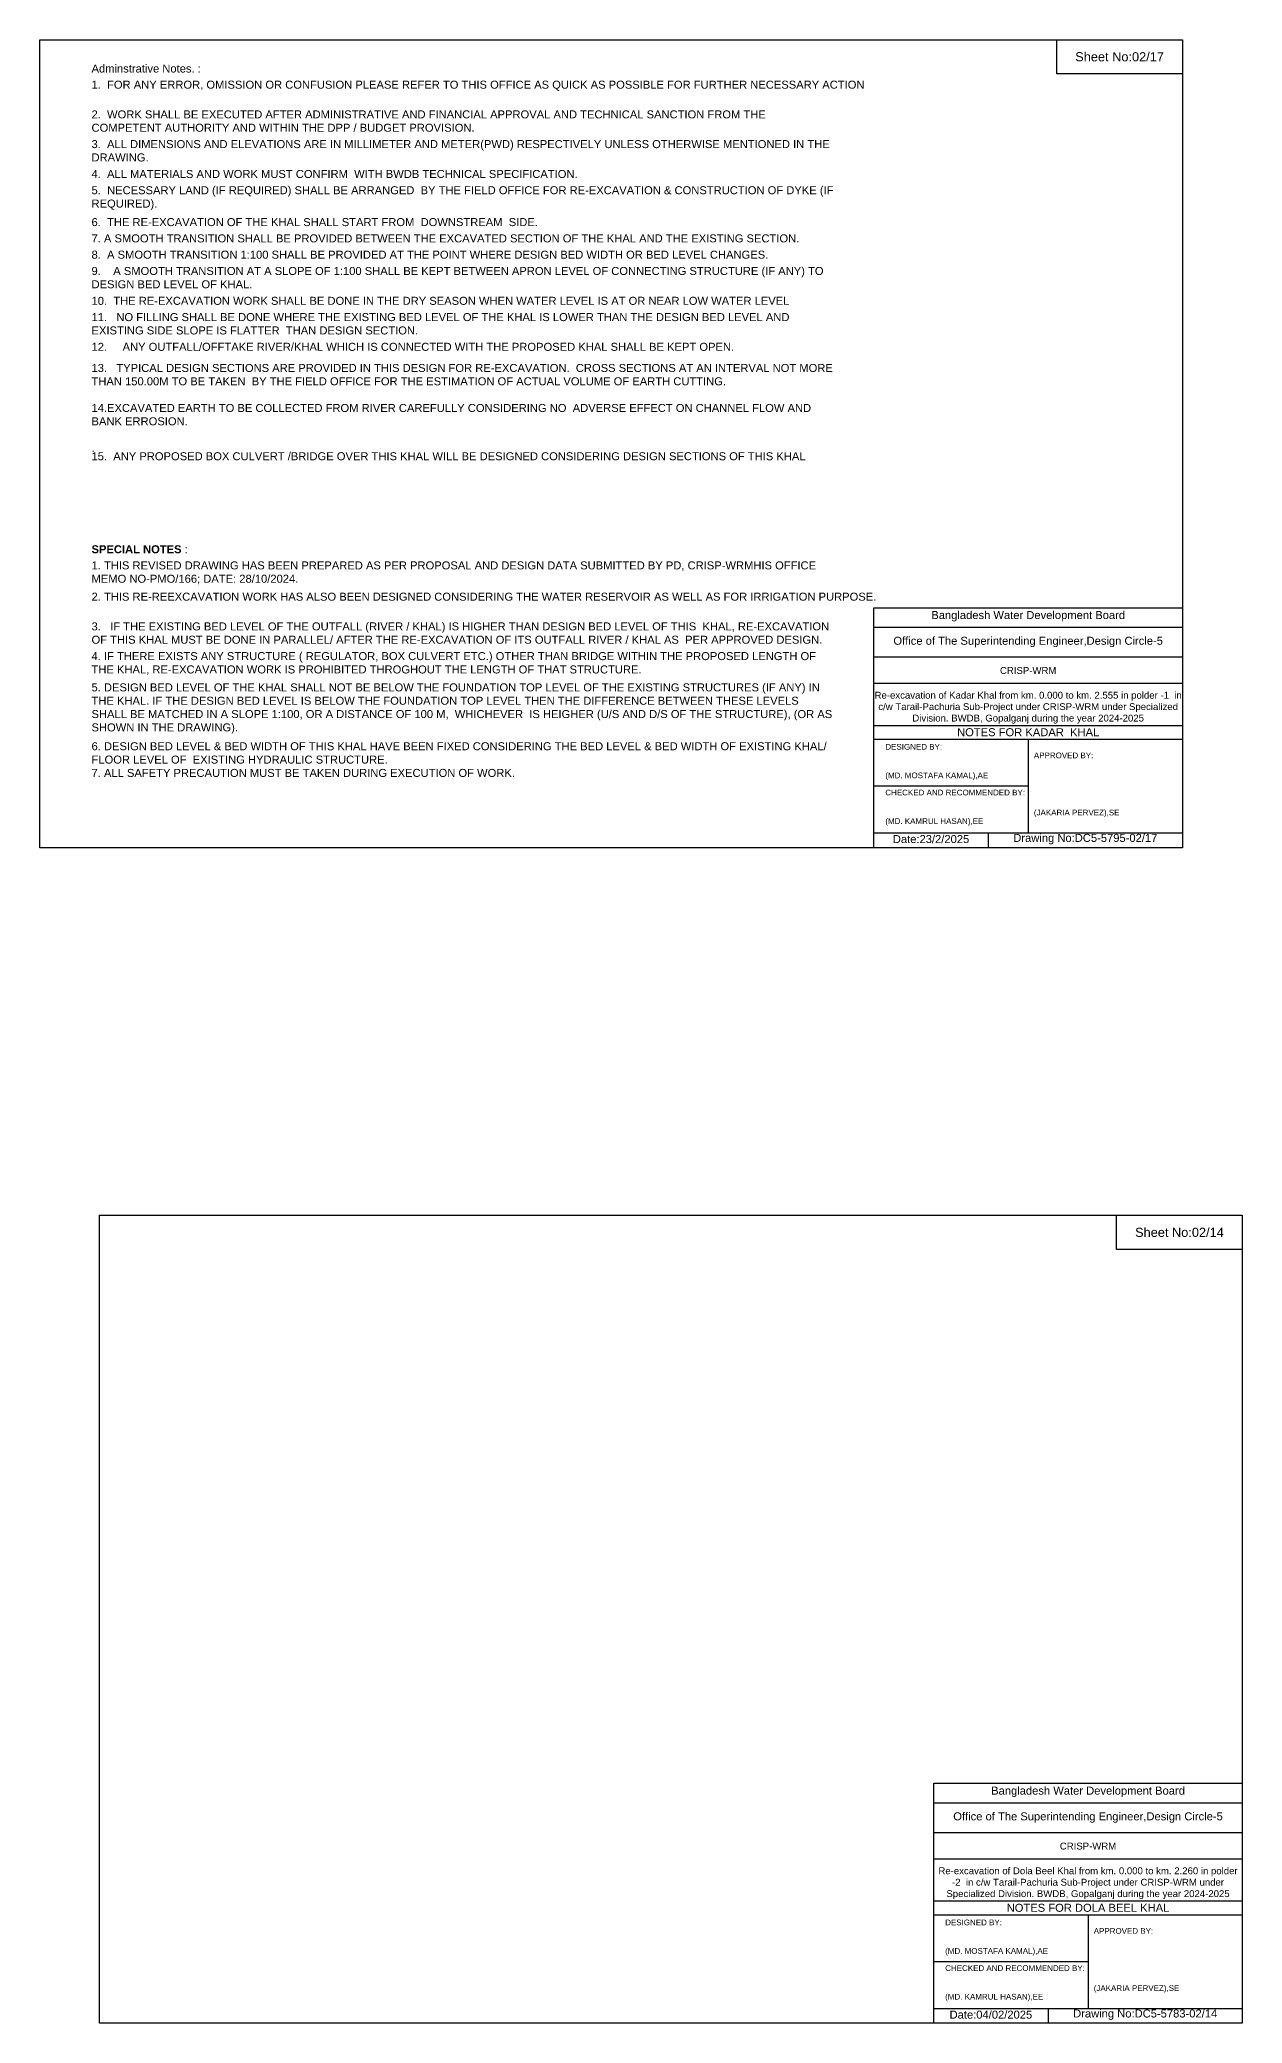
# Model space of a CAD drawing. Header units: inches. Extents: x 91000 to 278000, y -13885 to 0.
# Drawn here: x 110000 to 118419, y -13885 to 0 of the extents above; entities that cross this region are included whole.
import ezdxf

# ---------------------------------------------------------------- set-up
doc = ezdxf.new("R2010")
doc.units = ezdxf.units.IN
doc.header["$LTSCALE"] = 7
doc.header["$MEASUREMENT"] = 0
doc.styles.get("Standard").update_dxf_attribs({"font": 'arial.ttf'})

msp = doc.modelspace()

# ---------------------------------------------------------------- linework, layer by layer
for points in [[(110000, 0), (118000, 0), (118000, -5656), (110000, -5656)], [(117120, 0), (118000, 0), (118000, -240), (117120, -240)], [(110419, -8229), (118419, -8229), (118419, -13885), (110419, -13885)], [(117539, -8229), (118419, -8229), (118419, -8469), (117539, -8469)]]:
    msp.add_lwpolyline(points, close=True)
for points in [[(115840, -5656), (115840, -3976), (118000, -3976)], [(115840, -4112), (118000, -4112)], [(115840, -4320), (118000, -4320)], [(115840, -4504), (118000, -4504)], [(115840, -4800), (118000, -4800)], [(115840, -4896), (118000, -4896)], [(116920, -4896), (116920, -5552)], [(115840, -5224), (116920, -5224)], [(115840, -5552), (118000, -5552)], [(116640, -5552), (116640, -5656)], [(116259, -13885), (116259, -12205), (118419, -12205)], [(116259, -12341), (118419, -12341)], [(116259, -12549), (118419, -12549)], [(116259, -12733), (118419, -12733)], [(116259, -13029), (118419, -13029)], [(116259, -13125), (118419, -13125)], [(117339, -13125), (117339, -13781)], [(116259, -13453), (117339, -13453)], [(116259, -13781), (118419, -13781)], [(117059, -13781), (117059, -13885)]]:
    msp.add_lwpolyline(points)

# ---------------------------------------------------------------- texts
at = {"attachment_point": 5}
for s, insert, char_height in [('Sheet No:02/17', (117560, -120), 64), ('Bangladesh Water Development Board', (116920, -4036), 56), ('Office of The Superintending Engineer,Design Circle-5', (116920, -4216), 56), ('Sheet No:02/14', (117979, -8349), 64), ('Bangladesh Water Development Board', (117339, -12265), 56), ('Office of The Superintending Engineer,Design Circle-5', (117339, -12445), 56)]:
    msp.add_mtext(s, dxfattribs=dict(at, insert=insert, char_height=char_height))
for s, insert, char_height, width, attachment_point in [('Adminstrative Notes. :', (110363, -174), 56, 5200, 1), ('1.  FOR ANY ERROR, OMISSION OR CONFUSION PLEASE REFER TO THIS OFFICE AS QUICK AS POSSIBLE FOR FURTHER NECESSARY ACTION', (110363, -287), 56, 5200, 1), ('2.  WORK SHALL BE EXECUTED AFTER ADMINISTRATIVE AND FINANCIAL APPROVAL AND TECHNICAL SANCTION FROM THE COMPETENT AUTHORITY AND WITHIN THE DPP / BUDGET PROVISION. ', (110363, -495), 56, 5200, 1), ('3.  ALL DIMENSIONS AND ELEVATIONS ARE IN MILLIMETER AND METER(PWD) RESPECTIVELY UNLESS OTHERWISE MENTIONED IN THE DRAWING.', (110363, -703), 56, 5200, 1), ('4.  ALL MATERIALS AND WORK MUST CONFIRM  WITH BWDB TECHNICAL SPECIFICATION.', (110363, -912), 56, 5200, 1), ('5.  NECESSARY LAND (IF REQUIRED) SHALL BE ARRANGED  BY THE FIELD OFFICE FOR RE-EXCAVATION & CONSTRUCTION OF DYKE (IF REQUIRED).', (110363, -1026), 56, 5200, 1), ('6.  THE RE-EXCAVATION OF THE KHAL SHALL START FROM  DOWNSTREAM  SIDE.', (110363, -1249), 56, 5200, 1), ('7. A SMOOTH TRANSITION SHALL BE PROVIDED BETWEEN THE EXCAVATED SECTION OF THE KHAL AND THE EXISTING SECTION.', (110363, -1363), 56, 5200, 1), ('8.  A SMOOTH TRANSITION 1:100 SHALL BE PROVIDED AT THE POINT WHERE DESIGN BED WIDTH OR BED LEVEL CHANGES.', (110363, -1477), 56, 5200, 1), ('9.    A SMOOTH TRANSITION AT A SLOPE OF 1:100 SHALL BE KEPT BETWEEN APRON LEVEL OF CONNECTING STRUCTURE (IF ANY) TO DESIGN BED LEVEL OF KHAL.', (110363, -1591), 56, 5200, 1), ('10.  THE RE-EXCAVATION WORK SHALL BE DONE IN THE DRY SEASON WHEN WATER LEVEL IS AT OR NEAR LOW WATER LEVEL', (110363, -1800), 56, 5200, 1), ('11.   NO FILLING SHALL BE DONE WHERE THE EXISTING BED LEVEL OF THE KHAL IS LOWER THAN THE DESIGN BED LEVEL AND EXISTING SIDE SLOPE IS FLATTER  THAN DESIGN SECTION.', (110363, -1914), 56, 5200, 1), ('12.     ANY OUTFALL/OFFTAKE RIVER/KHAL WHICH IS CONNECTED WITH THE PROPOSED KHAL SHALL BE KEPT OPEN.', (110363, -2122), 56, 5200, 1), ('13.   TYPICAL DESIGN SECTIONS ARE PROVIDED IN THIS DESIGN FOR RE-EXCAVATION.  CROSS SECTIONS AT AN INTERVAL NOT MORE THAN 150.00M TO BE TAKEN  BY THE FIELD OFFICE FOR THE ESTIMATION OF ACTUAL VOLUME OF EARTH CUTTING. ^J^J14.EXCAVATED EARTH TO BE COLLECTED FROM RIVER CAREFULLY CONSIDERING NO  ADVERSE EFFECT ON CHANNEL FLOW AND BANK ERROSION.^J^J.', (110363, -2270), 56, 5200, 1), ('15.  ANY PROPOSED BOX CULVERT /BRIDGE OVER THIS KHAL WILL BE DESIGNED CONSIDERING DESIGN SECTIONS OF THIS KHAL', (110363, -2888), 56, 5200, 1), ('{\\fArial|b1|i0|c0|p34;SPECIAL NOTES} :', (110363, -3539), 56, 5200, 1), ('1. THIS REVISED DRAWING HAS BEEN PREPARED AS PER PROPOSAL AND DESIGN DATA SUBMITTED BY PD, CRISP-WRMHIS OFFICE MEMO NO-PMO/166; DATE: 28/10/2024. ', (110363, -3652), 56, 5200, 1), ('2. THIS RE-REEXCAVATION WORK HAS ALSO BEEN DESIGNED CONSIDERING THE WATER RESERVOIR AS WELL AS FOR IRRIGATION PURPOSE.  ', (110363, -3871), 56, 5200, 1), ('3.   IF THE EXISTING BED LEVEL OF THE OUTFALL (RIVER / KHAL) IS HIGHER THAN DESIGN BED LEVEL OF THIS  KHAL, RE-EXCAVATION OF THIS KHAL MUST BE DONE IN PARALLEL/ AFTER THE RE-EXCAVATION OF ITS OUTFALL RIVER / KHAL AS  PER APPROVED DESIGN.^J', (110363, -4079), 56, 5200, 1), ('4. IF THERE EXISTS ANY STRUCTURE ( REGULATOR, BOX CULVERT ETC.) OTHER THAN BRIDGE WITHIN THE PROPOSED LENGTH OF THE KHAL, RE-EXCAVATION WORK IS PROHIBITED THROGHOUT THE LENGTH OF THAT STRUCTURE.', (110363, -4287), 56, 5200, 1), ('CRISP-WRM', (116920, -4416), 48, 2240, 5), ('5. DESIGN BED LEVEL OF THE KHAL SHALL NOT BE BELOW THE FOUNDATION TOP LEVEL OF THE EXISTING STRUCTURES (IF ANY) IN THE KHAL. IF THE DESIGN BED LEVEL IS BELOW THE FOUNDATION TOP LEVEL THEN THE DIFFERENCE BETWEEN THESE LEVELS SHALL BE MATCHED IN A SLOPE 1:100, OR A DISTANCE OF 100 M,  WHICHEVER  IS HEIGHER (U/S AND D/S OF THE STRUCTURE), (OR AS SHOWN IN THE DRAWING).^J', (110363, -4506), 56, 5200, 1), ('Re-excavation of Kadar Khal from km. 0.000 to km. 2.555 in polder -1  in c/w Tarail-Pachuria Sub-Project under CRISP-WRM under Specialized Division. BWDB, Gopalganj during the year 2024-2025', (116920, -4676), 48, 2160, 5), ('NOTES FOR KADAR  KHAL', (116920, -4848), 56, 2240, 5), ('6. DESIGN BED LEVEL & BED WIDTH OF THIS KHAL HAVE BEEN FIXED CONSIDERING THE BED LEVEL & BED WIDTH OF EXISTING KHAL/ FLOOR LEVEL OF  EXISTING HYDRAULIC STRUCTURE.\\P7. ALL SAFETY PRECAUTION MUST BE TAKEN DURING EXECUTION OF WORK.', (110363, -4918), 56, 5200, 1), ('DESIGNED BY:^J^J^J(MD. MOSTAFA KAMAL),AE', (115920, -5056), 40, 1120, 4), ('APPROVED BY:^J^J^J^J^J^J(JAKARIA PERVEZ),SE', (116960, -5216), 40, 1120, 4), ('CHECKED AND RECOMMENDED BY:^J^J^J(MD. KAMRUL HASAN),EE', (115920, -5376), 40, 1120, 4), ('Date:23/2/2025', (116240, -5596), 56, 1120, 5), ('Drawing No:DC5-5795-02/17', (117320, -5596), 56, 1760, 5), ('CRISP-WRM', (117339, -12645), 48, 2240, 5), ('Re-excavation of Dola Beel Khal from km. 0.000 to km. 2.260 in polder -2  in c/w Tarail-Pachuria Sub-Project under CRISP-WRM under Specialized Division. BWDB, Gopalganj during the year 2024-2025', (117339, -12905), 48, 2160, 5), ('NOTES FOR DOLA BEEL KHAL', (117339, -13077), 56, 2240, 5), ('DESIGNED BY:^J^J^J(MD. MOSTAFA KAMAL),AE', (116339, -13285), 40, 1120, 4), ('APPROVED BY:^J^J^J^J^J^J(JAKARIA PERVEZ),SE', (117379, -13445), 40, 1120, 4), ('CHECKED AND RECOMMENDED BY:^J^J^J(MD. KAMRUL HASAN),EE', (116339, -13605), 40, 1120, 4), ('Date:04/02/2025', (116659, -13825), 56, 1120, 5), ('Drawing No:DC5-5783-02/14', (117739, -13825), 56, 1760, 5)]:
    msp.add_mtext(s, dxfattribs=dict(insert=insert, char_height=char_height, width=width, attachment_point=attachment_point))

doc.saveas('drawing.dxf')
